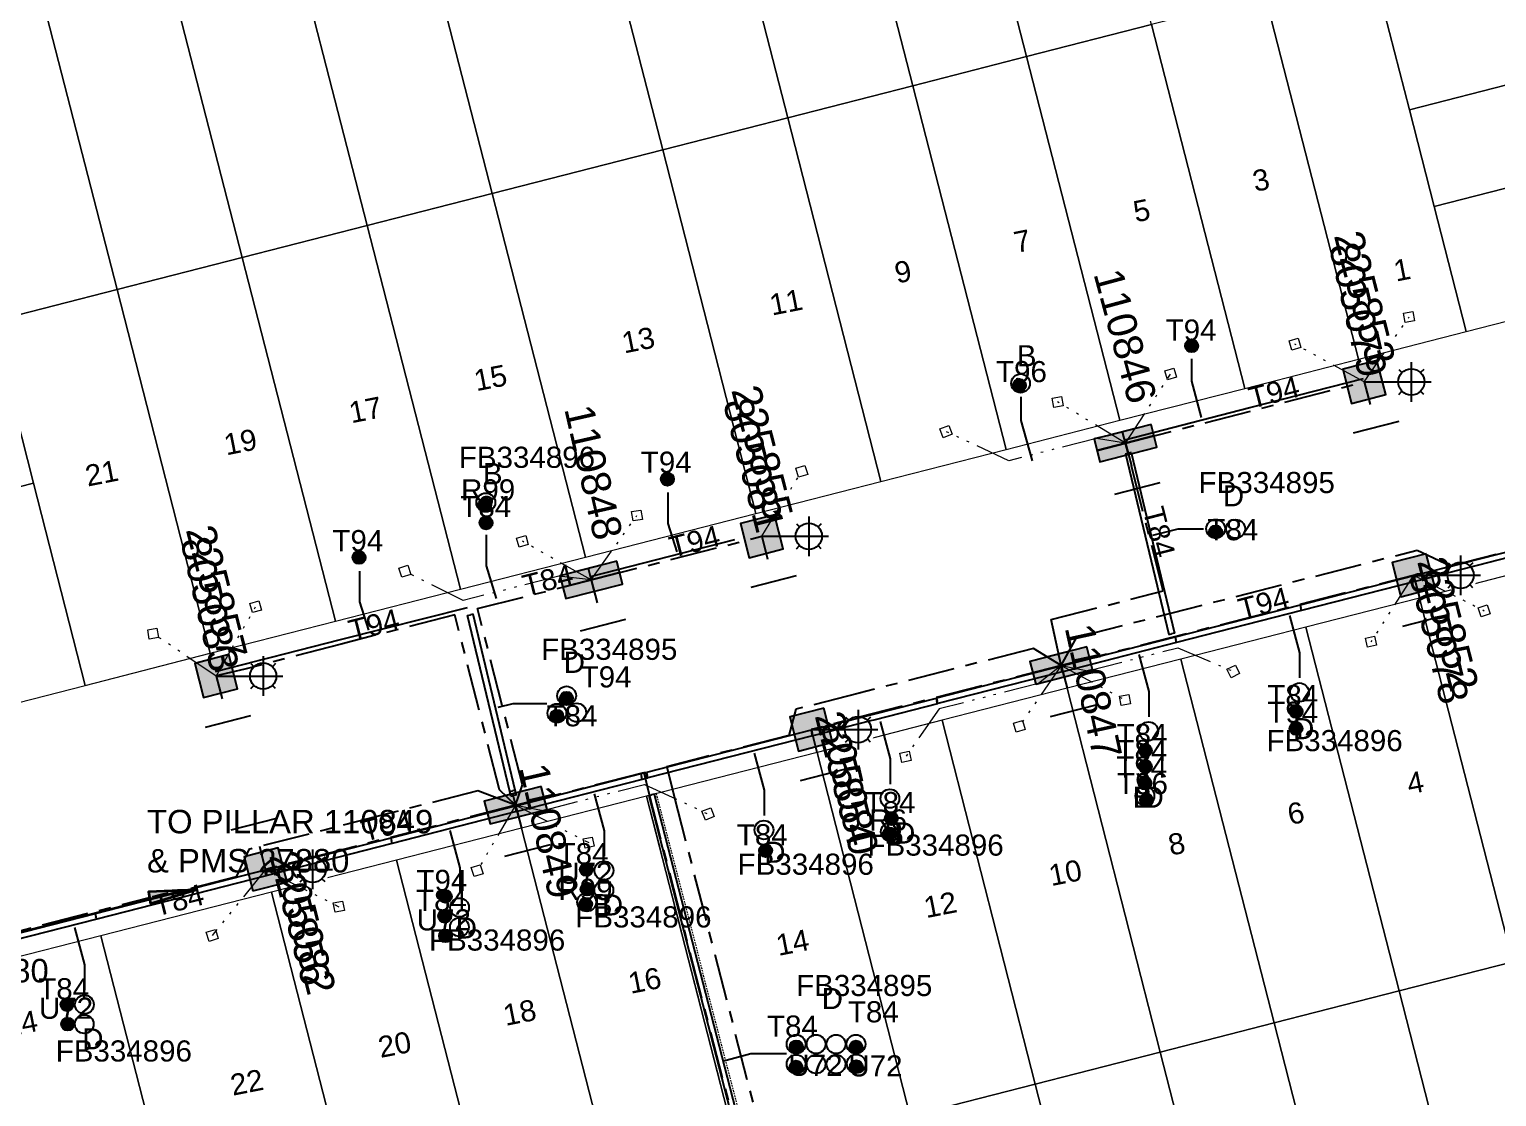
# Model space of a CAD drawing. Header units: metres. Extents: x 307635 to 308805, y 6256169 to 6257356.
# Drawn here: x 308246 to 308371, y 6256828.2 to 6256919.1 of the extents above; entities that cross this region are included whole.
import ezdxf
from ezdxf.enums import TextEntityAlignment as Align

# ---------------------------------------------------------------- set-up
doc = ezdxf.new("R2010")
doc.units = ezdxf.units.M
for name, pattern in [('Cable Exist UG', [7, 4, -1, 1, -1]), ('DASHED', [19.05, 12.7, -6.35]), ('HIDDEN2', [0.1875, 0.125, -0.0625]), ('PHANTOMX2', [6.6, 3, -0.75, 0.2, -0.75, 0.2, -0.75, 0.2, -0.75])]:
    doc.linetypes.add(name, pattern=pattern)
doc.layers.get('0').update_dxf_attribs({"color": 6})
doc.layers.get('Defpoints').update_dxf_attribs({"color": 250})
for name, color, linetype, lineweight in [('_User_HV_Exist', 1, 'Continuous', 35), ('_User_LV_Exist', 5, 'Continuous', 35), ('Cadastre Land Parcels_SP_EXT', 118, 'Continuous', 15), ('Cadastre Other Property_SP_EXT', 138, 'DASHED', 15), ('Mains_LV_EXT', 163, 'Continuous', 25), ('Mains_LV_SL_EXT', 135, 'Continuous', 25), ('Services_SP_EXT', 42, 'PHANTOMX2', 20)]:
    doc.layers.add(name, color=color, linetype=linetype, lineweight=lineweight)
for name, color, linetype in [('Duct_SP_EXT', 30, 'Continuous'), ('Equip_SP_SL_EXT', 7, 'Continuous'), ('SupportsUG_SP_LV_EXT', 7, 'Continuous'), ('SupportsUG_SP_LV_SL_EXT', 7, 'Continuous')]:
    doc.layers.add(name, color=color, linetype=linetype)
doc.layers.add('UNKNOWN_FEATURES', color=1, linetype='DASHED', plot=False)
doc.styles.add('COLUMN_LABEL', font='arial.ttf', dxfattribs={"height": 2})
doc.styles.add('iecARIAL', font='arial.ttf', dxfattribs={"height": 2})
doc.styles.add('POLE_LABEL', font='arial.ttf', dxfattribs={"height": 2})
doc.styles.add('SL_LABEL', font='arial.ttf', dxfattribs={"height": 2})
doc.styles.get("Standard").update_dxf_attribs({"font": 'arial.ttf'})
doc.linetypes.add('Cable New UG', pattern='A,5.5,-0.01,["X",Standard,S=1.8,R=0,X=0,Y=-0.94],-1.7', length=7.21)

# ---------------------------------------------------------------- blocks, each defined once
blk = doc.blocks.new('COLUMN_EXT')
blk.add_hatch(color=256).paths.add_polyline_path([(1.5, -1.5), (1.5, 1.5), (-1.5, 1.5), (-1.5, -1.5)])
blk.add_lwpolyline([(1.5, 1.5), (-1.5, 1.5), (-1.5, -1.5), (1.5, -1.5)], close=True)
at = {"layer": 'Defpoints', "flags": 128}
for points in [[(0, 0), (0, -2)], [(2, -4), (-2, -4)]]:
    blk.add_lwpolyline(points, dxfattribs=at)
at = {"flags": 9}
for tag, p in [('STREETNAME', (-1.81, 1.6)), ('LOCATION', (-1.81, 1.4)), ('SUBURB', (-1.81, 1.8)), ('LEGEND', (-1.81, 1.2)), ('NOTES', (-1.81, 2)), ('COLUMN_TYPE', (-1.81, 0.4)), ('OWNED_BY', (-1.81, 0.6)), ('USAGE', (-1.81, 1)), ('STATE', (-1.81, 0.8))]:
    blk.add_attdef(tag, text='', height=0.2, rotation=180, dxfattribs=at).set_placement(p, align=Align.MIDDLE_LEFT)
at = {"flags": 1}
blk.add_attdef('Z', (-1.81, 2.35), '', height=0.2, rotation=180, dxfattribs=at)
at = {"flags": 9}
for tag, style, p in [('STRUCTURE_PLANT_NUMBER', 'POLE_LABEL', (-1.81, -0.03)), ('STREET_CODE', 'COLUMN_LABEL', (-1.81, 0.2))]:
    blk.add_attdef(tag, text='', height=0.2, rotation=180, dxfattribs=dict(at, style=style)).set_placement(p, align=Align.MIDDLE_LEFT)
at = {"style": 'COLUMN_LABEL', "width": 0.9, "flags": 8}
blk.add_attdef('ASSET_NUM', text='', height=2, rotation=270, dxfattribs=at).set_placement((2, -4), align=Align.MIDDLE_LEFT)
blk = doc.blocks.new('PILLAR_EXT')
blk.add_hatch(color=256).paths.add_polyline_path([(2.5, -1), (2.5, 1), (-2.5, 1), (-2.5, -1)])
for p, q in [((2.5, 0), (-2.5, 0)), ((0, -1), (0, 1))]:
    blk.add_line(p, q)
at = {"ltscale": 10}
blk.add_line((-2.5, 0), (2.5, 0), dxfattribs=at)
blk.add_lwpolyline([(2.5, 1), (1.25, 1), (-1.25, 1), (-2.5, 1), (-2.5, -1), (2.5, -1)], close=True)
at = {"layer": 'Defpoints'}
for p, q in [((0, 0), (0, -2)), ((2, -4), (-2, -4))]:
    blk.add_line(p, q, dxfattribs=at)
for tag, p, flags in [('STREETNAME', (0, 1.8), 9), ('SUBURB', (0, 2), 1), ('PARENT', (0, 1.6), 9), ('NOTES', (0, 1.4), 9), ('SUPPORT_TYPE', (0, 0.6), 9), ('OWNED_BY', (0, 0.2), 9), ('LOCATION', (0, 1.2), 9), ('LEGEND', (0, 1), 9), ('USAGE', (0, 0.8), 9), ('STATE', (0, 0.4), 9)]:
    blk.add_attdef(tag, p, '', height=0.2, rotation=180, dxfattribs=dict(flags=flags))
at = {"width": 0.9, "flags": 8}
blk.add_attdef('ASSET_NUM', text='', height=2, rotation=270, dxfattribs=at).set_placement((2, -4), align=Align.MIDDLE_LEFT)
blk = doc.blocks.new('DUCT_EXT')
blk.add_circle((0, 0.8), 0.8)
at = {"flags": 1}
blk.add_attdef('Z', (0, 0), '', height=0.2, dxfattribs=at)
at = {"flags": 9}
for tag, p in [('DUCT_CODE', (0, 0)), ('XSECT_TYPE', (0, -0.2)), ('STATE', (0, -0.6)), ('FB_REFERENCE', (0, -0.4)), ('NOTES', (0, -0.8))]:
    blk.add_attdef(tag, text='', height=0.2, dxfattribs=at).set_placement(p, align=Align.MIDDLE_LEFT)
blk = doc.blocks.new('SL_LANTERN_EXT')
at = {"flags": 9}
for tag, p in [('LRATECODE', (-7.4, 0)), ('LOUTREACHVOCAB', (-7.2, 0)), ('LOUTREACH', (-7, 0)), ('LANTNUMBER', (-6.6, 0)), ('LNEW', (-6.4, 0)), ('LMASTVOCAB', (-6.2, 0)), ('LMAST', (-6, 0)), ('LLAMPVOCAB', (-5.8, 0)), ('LLAMP', (-5.6, 0)), ('LEXIST', (-5.4, 0)), ('LCHARGE3PERCENT', (-5.2, 0)), ('LCHARGE3', (-5, 0)), ('LCHARGE2PERCENT', (-4.8, 0)), ('LCHARGE2', (-4.6, 0)), ('LCHARGE1PERCENT', (-4.4, 0)), ('LCHARGE1', (-4.2, 0)), ('LCATEGORY', (-4, 0)), ('LBRACKETVOCAB', (-3.8, 0)), ('LBRACKET', (-3.6, 0)), ('LKINGHEIGHT', (-3.4, 0)), ('CREPLACE', (-3.2, 0)), ('CREMOVE', (-3, 0)), ('CNUMBER', (-2.8, 0)), ('CNEW', (-2.6, 0)), ('CEXIST', (-2.4, 0)), ('USAGE', (-2.2, 0)), ('STATE', (-2, 0)), ('OWNED_BY', (-1.8, 0)), ('ORIENTATION', (-1.6, 0)), ('OPERATING_VOLTAGE', (-1.4, 0)), ('NO_PHASES', (-1.2, 0)), ('LANTERN_TYPE', (-1, 0)), ('LANTERN_PURPOSE', (-0.8, 0)), ('CONTROL_TYPE', (-0.6, 0)), ('CONSTRUCTED_VOLTAGE', (-0.4, 0))]:
    blk.add_attdef(tag, text='', height=0.001, rotation=270, dxfattribs=at).set_placement(p, align=Align.MIDDLE_LEFT)
at = {"style": 'SL_LABEL', "flags": 9}
blk.add_attdef('STREET_CODE', text='', height=0.001, rotation=270, dxfattribs=at).set_placement((0, 0), align=Align.MIDDLE_LEFT)
at = {"flags": 1}
blk.add_attdef('Z', (0, 0), '', height=0.001, rotation=270, dxfattribs=at)
at = {"width": 0.9}
blk.add_attdef('LNUMBER', text='', height=1, dxfattribs=at).set_placement((7, -1), align=Align.MIDDLE_LEFT)
at = {"flags": 9}
for tag, p in [('LREMOVE', (0, -7.6)), ('LREPLACE', (0, -7.8)), ('LTYPE', (0, -8)), ('LTYPEVOCAB', (0, -8.2)), ('LEGEND', (0, -8.4)), ('SUBURB', (0, -8.6)), ('STREETNAME', (0, -8.8)), ('LOCATION', (0, -9)), ('NOTES', (0, -9.2)), ('MAINTAINED_BY', (0, -9.86))]:
    blk.add_attdef(tag, text='', height=0.001, dxfattribs=at).set_placement(p, align=Align.MIDDLE_LEFT)
blk.add_attdef('OPERATED_BY', (0, -9.61), '', height=0.001, dxfattribs=at)
blk.add_wipeout([(5.69, 0), (5.06, -1.06), (4, -1.69), (2.94, -1.06), (2.31, 0), (2.94, 1.06), (4, 1.69), (5.06, 1.06)])
for p, q in [((4, 1.69), (4, 0)), ((0, 0), (4, 0)), ((2.94, 1.06), (3.2, 0.8)), ((5.06, 1.06), (4.8, 0.8)), ((2.94, -1.06), (3.2, -0.8)), ((4, 0), (5.69, 0)), ((4, 0), (4, -1.69)), ((5.06, -1.06), (4.8, -0.8))]:
    blk.add_line(p, q)
blk.add_circle((4, 0), 1.12)
blk = doc.blocks.new('CCP_EXT')
at = {"flags": 9}
for tag, p in [('STATE', (0, -1.8)), ('LEGEND', (0, -1.4)), ('LIFE_SUPPORT', (0, -1.6)), ('NOTES', (0, -2))]:
    blk.add_attdef(tag, text='', height=0.2, dxfattribs=at).set_placement(p, align=Align.MIDDLE_LEFT)
blk.add_wipeout([(0, 0.57), (0.57, 0), (0, -0.57), (-0.57, 0)])
blk.add_lwpolyline([(-0.57, 0), (0, 0.57), (0.57, 0), (0, -0.57), (-0.57, 0)])
at = {"flags": 1}
blk.add_attdef('Z', (0, 0), '', height=0.2, dxfattribs=at)
at = {"flags": 9}
for tag, p in [('CCP_TYPE', (0, 0)), ('CONSTRUCTED_VOLTAGE', (0, -0.2)), ('OPERATING_VOLTAGE', (0, -0.6)), ('ORIENTATION', (0, -0.8)), ('OWNED_BY', (0, -1)), ('NO_PHASES', (0, -0.4)), ('USAGE', (0, -1.2))]:
    blk.add_attdef(tag, text='', height=0.2, dxfattribs=at).set_placement(p, align=Align.MIDDLE_LEFT)
blk = doc.blocks.new('CABLE_LARGE_EXT')
h = blk.add_hatch(color=256)
edge = h.paths.add_edge_path()
edge.add_arc((0, 0.55), 0.55, 0, 360)
blk.add_circle((0, 0.55), 0.55)
at = {"flags": 1}
blk.add_attdef('Z', (0, 0), '', height=0.2, dxfattribs=at)
at = {"flags": 9}
for tag, p in [('COND_CODE', (0, 0)), ('STATE', (0, -0.4)), ('XSECT_SIZE', (0, -0.6)), ('FB_REFERENCE', (0, -0.2)), ('NOTES', (0, -0.8))]:
    blk.add_attdef(tag, text='', height=0.2, dxfattribs=at).set_placement(p, align=Align.MIDDLE_LEFT)
blk = doc.blocks.new('*U252')
h = blk.add_hatch(color=256)
h.dxf.hatch_style = 1
h.paths.add_polyline_path([(3.99, -0.26), (0.03, 0.5), (-0.03, -0.5)])
blk.add_line((0.5, -0.03), (3.99, -0.26))
at = {"flags": 128}
blk.add_lwpolyline([(3.99, -0.26), (0.03, 0.5), (-0.03, -0.5)], close=True, dxfattribs=at)
blk.add_circle((0, 0), 0.0001)

msp = doc.modelspace()

# ---------------------------------------------------------------- linework, layer by layer
at = {"layer": '_User_LV_Exist', "linetype": 'Cable Exist UG', "lineweight": -2, "flags": 128}
msp.add_lwpolyline([(308208.92, 6256856.34), (308211.1, 6256837), (308237.12, 6256840.29), (308256.23, 6256845.18)], dxfattribs=at)
msp.add_lwpolyline([(308208.92, 6256856.34), (308211.1, 6256837), (308237.12, 6256840.29), (308256.23, 6256845.18)], dxfattribs=at)
at = {"layer": 'Cadastre Land Parcels_SP_EXT', "linetype": 'Continuous'}
for points in [[(308341.59, 6256919.56), (308333.61, 6256950.61), (308322.96, 6256947.88), (308330.94, 6256916.83), (308341.59, 6256919.56)], [(308330.94, 6256916.83), (308322.96, 6256947.88), (308319.82, 6256947.08), (308313.27, 6256945.4), (308321.25, 6256914.35), (308330.94, 6256916.83)], [(308321.25, 6256914.35), (308313.27, 6256945.4), (308302.62, 6256942.67), (308310.6, 6256911.62), (308321.25, 6256914.35)], [(308310.6, 6256911.62), (308302.62, 6256942.67), (308291.96, 6256939.94), (308299.95, 6256908.89), (308310.6, 6256911.62)], [(308299.95, 6256908.89), (308291.96, 6256939.94), (308277.44, 6256936.22), (308285.43, 6256905.17), (308299.95, 6256908.89)], [(308285.43, 6256905.17), (308277.44, 6256936.22), (308266.78, 6256933.49), (308274.77, 6256902.44), (308285.43, 6256905.17)], [(308274.77, 6256902.44), (308266.78, 6256933.49), (308256.57, 6256930.88), (308256.13, 6256930.77), (308264.12, 6256899.71), (308274.77, 6256902.44)], [(308264.12, 6256899.71), (308256.13, 6256930.77), (308255.46, 6256930.6), (308254.78, 6256930.45), (308254.11, 6256930.3), (308253.43, 6256930.16), (308252.76, 6256930.02), (308252.08, 6256929.89), (308251.4, 6256929.77), (308250.71, 6256929.66), (308250.03, 6256929.55), (308249.35, 6256929.45), (308248.66, 6256929.36), (308247.98, 6256929.28), (308247.29, 6256929.2), (308246.6, 6256929.13), (308245.91, 6256929.07), (308245.23, 6256929.01), (308253.47, 6256896.98), (308264.12, 6256899.71)], [(308240.96, 6256928.83), (308240.24, 6256928.83), (308239.53, 6256928.84), (308238.82, 6256928.85), (308238.11, 6256928.87), (308237.39, 6256928.9), (308236.68, 6256928.93), (308235.97, 6256928.98), (308235.26, 6256929.03), (308234.55, 6256929.09), (308233.84, 6256929.15), (308242.82, 6256894.25), (308253.47, 6256896.98), (308245.23, 6256929.01), (308244.52, 6256928.96), (308243.8, 6256928.92), (308243.09, 6256928.89), (308242.38, 6256928.86), (308241.67, 6256928.84), (308240.96, 6256928.83)], [(308394.5, 6256920.23), (308392.4, 6256928.47), (308361.44, 6256920.54), (308363.55, 6256912.3), (308394.5, 6256920.23)], [(308368.39, 6256893.4), (308365.66, 6256904.06), (308363.55, 6256912.3), (308361.44, 6256920.54), (308360.45, 6256924.42), (308351.27, 6256922.04), (308359.21, 6256891.05), (308368.39, 6256893.4)], [(308359.21, 6256891.05), (308351.27, 6256922.04), (308341.59, 6256919.56), (308349.53, 6256888.56), (308359.21, 6256891.05)], [(308396.61, 6256911.98), (308394.5, 6256920.23), (308363.55, 6256912.3), (308365.66, 6256904.06), (308396.61, 6256911.98)], [(308349.53, 6256888.56), (308341.59, 6256919.56), (308330.94, 6256916.83), (308338.88, 6256885.84), (308349.53, 6256888.56)], [(308338.88, 6256885.84), (308330.94, 6256916.83), (308321.25, 6256914.35), (308329.19, 6256883.35), (308338.88, 6256885.84)], [(308329.19, 6256883.35), (308321.25, 6256914.35), (308310.6, 6256911.62), (308318.54, 6256880.63), (308329.19, 6256883.35)], [(308318.54, 6256880.63), (308310.6, 6256911.62), (308299.95, 6256908.89), (308307.89, 6256877.9), (308318.54, 6256880.63)], [(308395.46, 6256900.33), (308398.35, 6256905.18), (308396.61, 6256911.98), (308365.66, 6256904.06), (308368.39, 6256893.4), (308395.46, 6256900.33)], [(308307.89, 6256877.9), (308299.95, 6256908.89), (308285.43, 6256905.17), (308293.37, 6256874.18), (308307.89, 6256877.9)], [(308293.37, 6256874.18), (308285.43, 6256905.17), (308274.77, 6256902.44), (308282.71, 6256871.45), (308293.37, 6256874.18)], [(308282.71, 6256871.45), (308274.77, 6256902.44), (308264.12, 6256899.71), (308272.06, 6256868.72), (308282.71, 6256871.45)], [(308272.06, 6256868.72), (308264.12, 6256899.71), (308253.47, 6256896.98), (308261.41, 6256865.99), (308272.06, 6256868.72)], [(308261.41, 6256865.99), (308253.47, 6256896.98), (308242.82, 6256894.25), (308246.34, 6256880.49), (308250.76, 6256863.26), (308261.41, 6256865.99)], [(308246.34, 6256880.49), (308242.82, 6256894.25), (308214.72, 6256887.08), (308212.62, 6256872.8), (308212.47, 6256871.81), (308246.34, 6256880.49)], [(308381.55, 6256842.07), (308380.43, 6256846.42), (308378.32, 6256854.66), (308376.21, 6256862.89), (308373.61, 6256873.06), (308364.41, 6256870.7), (308372.35, 6256839.71), (308381.55, 6256842.07)], [(308372.35, 6256839.71), (308364.41, 6256870.7), (308354.73, 6256868.22), (308362.67, 6256837.23), (308372.35, 6256839.71)], [(308362.67, 6256837.23), (308354.73, 6256868.22), (308344.08, 6256865.49), (308352.02, 6256834.5), (308362.67, 6256837.23)], [(308352.02, 6256834.5), (308344.08, 6256865.49), (308334.39, 6256863.01), (308342.33, 6256832.02), (308352.02, 6256834.5)], [(308342.33, 6256832.02), (308334.39, 6256863.01), (308323.74, 6256860.28), (308331.68, 6256829.29), (308342.33, 6256832.02)], [(308331.68, 6256829.29), (308323.74, 6256860.28), (308313.09, 6256857.55), (308321.03, 6256826.56), (308331.68, 6256829.29)], [(308321.03, 6256826.56), (308313.09, 6256857.55), (308298.57, 6256853.83), (308306.51, 6256822.84), (308321.03, 6256826.56)], [(308306.51, 6256822.84), (308298.57, 6256853.83), (308287.92, 6256851.1), (308295.86, 6256820.11), (308306.51, 6256822.84)], [(308295.86, 6256820.11), (308287.92, 6256851.1), (308277.27, 6256848.37), (308285.21, 6256817.38), (308295.86, 6256820.11)], [(308285.21, 6256817.38), (308277.27, 6256848.37), (308266.61, 6256845.64), (308274.56, 6256814.65), (308285.21, 6256817.38)], [(308274.56, 6256814.65), (308266.61, 6256845.64), (308252.09, 6256841.92), (308260.03, 6256810.93), (308274.56, 6256814.65)], [(308260.03, 6256810.93), (308252.09, 6256841.92), (308243.4, 6256839.7), (308242.43, 6256839.45), (308241.45, 6256839.21), (308240.48, 6256838.98), (308239.5, 6256838.76), (308238.52, 6256838.54), (308237.53, 6256838.33), (308245.51, 6256807.21), (308260.03, 6256810.93)], [(308380.29, 6256808.72), (308372.35, 6256839.71), (308362.67, 6256837.23), (308370.61, 6256806.24), (308380.29, 6256808.72)], [(308370.61, 6256806.24), (308362.67, 6256837.23), (308352.02, 6256834.5), (308359.96, 6256803.51), (308370.61, 6256806.24)], [(308359.96, 6256803.51), (308352.02, 6256834.5), (308342.33, 6256832.02), (308350.27, 6256801.03), (308359.96, 6256803.51)], [(308350.27, 6256801.03), (308342.33, 6256832.02), (308331.68, 6256829.29), (308339.62, 6256798.3), (308350.27, 6256801.03)], [(308339.62, 6256798.3), (308331.68, 6256829.29), (308321.03, 6256826.56), (308328.97, 6256795.57), (308339.62, 6256798.3)]]:
    msp.add_lwpolyline(points, close=True, dxfattribs=at)
msp.add_lwpolyline([(308238.2, 6256860.04), (308250.76, 6256863.26), (308246.34, 6256880.49), (308212.47, 6256871.81)], dxfattribs=at)
at = {"layer": 'Duct_SP_EXT'}
for p, q in [((308339.37, 6256882.98), (308339.6, 6256883.04)), ((308339.37, 6256882.98), (308343.07, 6256867.59)), ((308339.84, 6256883.1), (308339.6, 6256883.04)), ((308339.84, 6256883.1), (308343.53, 6256867.7)), ((308354.25, 6256870.1), (308343.6, 6256867.37)), ((308354.25, 6256870.1), (308354.25, 6256870.1)), ((308354.25, 6256870.1), (308354.31, 6256869.87)), ((308354.25, 6256870.1), (308354.31, 6256869.87)), ((308354.36, 6256869.64), (308354.31, 6256869.87)), ((308354.36, 6256869.64), (308354.31, 6256869.87)), ((308283.33, 6256869.2), (308283.56, 6256869.26)), ((308286.92, 6256854.21), (308283.33, 6256869.2)), ((308283.79, 6256869.31), (308283.56, 6256869.26)), ((308287.39, 6256854.32), (308283.79, 6256869.31)), ((308354.36, 6256869.64), (308343.71, 6256866.91)), ((308354.36, 6256869.64), (308354.36, 6256869.64)), ((308343.59, 6256867.37), (308333.91, 6256864.89)), ((308343.07, 6256867.59), (308343.3, 6256867.65)), ((308343.53, 6256867.7), (308343.3, 6256867.65)), ((308343.59, 6256867.37), (308343.65, 6256867.14)), ((308343.6, 6256867.37), (308343.66, 6256867.14)), ((308343.71, 6256866.9), (308334.03, 6256864.42)), ((308343.71, 6256866.9), (308343.65, 6256867.14)), ((308343.71, 6256866.91), (308343.66, 6256867.14)), ((308333.86, 6256864.88), (308323.26, 6256862.16)), ((308333.91, 6256864.89), (308333.86, 6256864.88)), ((308333.86, 6256864.88), (308333.92, 6256864.64)), ((308333.86, 6256864.88), (308333.92, 6256864.64)), ((308333.91, 6256864.89), (308333.97, 6256864.66)), ((308333.98, 6256864.41), (308323.38, 6256861.7)), ((308333.98, 6256864.41), (308333.92, 6256864.64)), ((308333.98, 6256864.41), (308333.92, 6256864.64)), ((308334.03, 6256864.42), (308333.97, 6256864.66)), ((308334.03, 6256864.42), (308333.98, 6256864.41)), ((308323.26, 6256862.16), (308323.23, 6256862.15)), ((308323.23, 6256862.15), (308323.29, 6256861.92)), ((308323.23, 6256862.15), (308323.29, 6256861.92)), ((308323.26, 6256862.16), (308323.32, 6256861.93)), ((308323.35, 6256861.69), (308323.29, 6256861.92)), ((308323.35, 6256861.69), (308323.29, 6256861.92)), ((308323.38, 6256861.7), (308323.32, 6256861.93)), ((308323.38, 6256861.7), (308323.35, 6256861.69)), ((308298.09, 6256855.71), (308287.43, 6256852.98)), ((308298.21, 6256855.25), (308287.55, 6256852.52)), ((308298.52, 6256855.82), (308298.09, 6256855.71)), ((308298.09, 6256855.71), (308298.15, 6256855.48)), ((308298.21, 6256855.25), (308298.15, 6256855.48)), ((308298.64, 6256855.36), (308298.21, 6256855.25)), ((308298.52, 6256855.82), (308298.58, 6256855.59)), ((308298.57, 6256855.83), (308298.63, 6256855.6)), ((308298.64, 6256855.36), (308298.58, 6256855.59)), ((308298.69, 6256855.37), (308298.63, 6256855.6)), ((308286.92, 6256854.21), (308287.16, 6256854.27)), ((308287.02, 6256853.82), (308286.92, 6256854.21)), ((308287.02, 6256853.82), (308287.25, 6256853.87)), ((308287.39, 6256854.32), (308287.16, 6256854.27)), ((308287.48, 6256853.93), (308287.25, 6256853.87)), ((308287.48, 6256853.93), (308287.39, 6256854.32)), ((308298.77, 6256853.88), (308299, 6256853.94)), ((308299.23, 6256854), (308299, 6256853.94)), ((308287.38, 6256852.97), (308276.78, 6256850.25)), ((308287.5, 6256852.5), (308276.9, 6256849.79)), ((308287.43, 6256852.98), (308287.38, 6256852.97)), ((308287.38, 6256852.97), (308287.44, 6256852.74)), ((308287.38, 6256852.97), (308287.44, 6256852.74)), ((308287.43, 6256852.98), (308287.49, 6256852.75)), ((308287.5, 6256852.5), (308287.44, 6256852.74)), ((308287.5, 6256852.5), (308287.44, 6256852.74)), ((308287.55, 6256852.52), (308287.49, 6256852.75)), ((308287.55, 6256852.52), (308287.5, 6256852.5)), ((308276.78, 6256850.25), (308276.84, 6256850.02)), ((308276.9, 6256849.79), (308276.84, 6256850.02)), ((308251.61, 6256843.8), (308242.93, 6256841.58)), ((308251.61, 6256843.8), (308251.67, 6256843.57)), ((308251.73, 6256843.34), (308251.67, 6256843.57)), ((308251.73, 6256843.34), (308243.04, 6256841.11))]:
    msp.add_line(p, q, dxfattribs=at)
for points in [[(308345, 6256891.07), (308345, 6256889.17), (308345.81, 6256886.09)], [(308330.44, 6256887.84), (308330.44, 6256885.82), (308331.42, 6256882.4)], [(308300.38, 6256879.68), (308300.38, 6256877.06), (308301.15, 6256874.64)], [(308284.91, 6256876.08), (308284.91, 6256873.43), (308285.76, 6256870.66)], [(308346.01, 6256876.56), (308343.84, 6256876.56), (308341.66, 6256876.03)], [(308274.11, 6256873), (308274.11, 6256870.38), (308274.88, 6256867.97)], [(308354.22, 6256863.9), (308354.22, 6256866.04), (308353.38, 6256869.21)], [(308341.38, 6256860.59), (308341.38, 6256862.73), (308340.53, 6256865.9)], [(308290.07, 6256861.69), (308287.18, 6256861.69), (308285.91, 6256861.38)], [(308319.34, 6256854.85), (308319.34, 6256856.99), (308318.49, 6256860.17)], [(308308.61, 6256852.18), (308308.61, 6256854.32), (308307.76, 6256857.49)], [(308294.98, 6256848.72), (308294.98, 6256850.86), (308294.13, 6256854.03)], [(308282.68, 6256845.57), (308282.68, 6256847.71), (308281.83, 6256850.88)], [(308250.72, 6256837.3), (308250.72, 6256839.45), (308249.87, 6256842.62)], [(308310.48, 6256831.87), (308307.46, 6256831.87), (308305.05, 6256831.22)]]:
    msp.add_lwpolyline(points, dxfattribs=at)
at = {"layer": 'Mains_LV_EXT', "linetype": 'Cable Exist UG'}
for points in [[(308333.9, 6256864.95), (308333.05, 6256868.86), (308333.05, 6256868.86), (308342.59, 6256871.3), (308339.37, 6256883.9)], [(308287.42, 6256853.04), (308288.01, 6256854.77), (308284.17, 6256869.8), (308284.17, 6256869.8), (308293.86, 6256872.24)]]:
    msp.add_lwpolyline(points, dxfattribs=at)

# ---------------------------------------------------------------- block references
at = {"layer": '_User_LV_Exist', "color": 5, "linetype": 'Cable New UG', "lineweight": 0, "rotation": 13.16294205545502}
msp.add_blockref('*U252', (308256.23, 6256845.18), dxfattribs=at)
msp.add_blockref('*U252', (308256.23, 6256845.18), dxfattribs=at)
at = {"layer": 'Duct_SP_EXT'}
for name, p in [('CABLE_LARGE_EXT', (308345, 6256891.64)), ('DUCT_EXT', (308330.43, 6256888.19)), ('CABLE_LARGE_EXT', (308330.33, 6256888.26)), ('CABLE_LARGE_EXT', (308300.35, 6256880.27)), ('DUCT_EXT', (308284.88, 6256878.04)), ('CABLE_LARGE_EXT', (308284.79, 6256878.1)), ('CABLE_LARGE_EXT', (308284.9, 6256876.55)), ('DUCT_EXT', (308347.05, 6256875.8)), ('DUCT_EXT', (308348.75, 6256875.79)), ('CABLE_LARGE_EXT', (308347.04, 6256875.78)), ('CABLE_LARGE_EXT', (308274.08, 6256873.6)), ('DUCT_EXT', (308291.76, 6256861.58)), ('CABLE_LARGE_EXT', (308291.75, 6256861.61)), ('DUCT_EXT', (308354.19, 6256861.86)), ('DUCT_EXT', (308290.93, 6256860.09)), ('CABLE_LARGE_EXT', (308290.93, 6256860.08)), ('DUCT_EXT', (308292.62, 6256860.14)), ('CABLE_LARGE_EXT', (308353.9, 6256860.48)), ('DUCT_EXT', (308341.34, 6256858.55)), ('CABLE_LARGE_EXT', (308353.89, 6256859.04)), ('CABLE_LARGE_EXT', (308341.06, 6256857.17)), ('CABLE_LARGE_EXT', (308341.05, 6256855.8)), ('CABLE_LARGE_EXT', (308341.03, 6256854.38)), ('DUCT_EXT', (308319.3, 6256852.81)), ('DUCT_EXT', (308341.02, 6256853.05)), ('DUCT_EXT', (308308.57, 6256850.14)), ('DUCT_EXT', (308319.34, 6256849.99)), ('CABLE_LARGE_EXT', (308308.71, 6256848.63)), ('CABLE_LARGE_EXT', (308293.44, 6256847.02)), ('DUCT_EXT', (308294.94, 6256846.68)), ('CABLE_LARGE_EXT', (308293.5, 6256845.35)), ('DUCT_EXT', (308294.93, 6256845.01)), ('CABLE_LARGE_EXT', (308281.42, 6256844.73)), ('DUCT_EXT', (308282.64, 6256843.53)), ('DUCT_EXT', (308293.47, 6256843.99)), ('CABLE_LARGE_EXT', (308293.38, 6256844.06)), ('CABLE_LARGE_EXT', (308281.38, 6256843.04)), ('CABLE_LARGE_EXT', (308281.44, 6256841.37)), ('DUCT_EXT', (308282.63, 6256841.86)), ('CABLE_LARGE_EXT', (308249.2, 6256835.51)), ('DUCT_EXT', (308250.68, 6256835.26)), ('CABLE_LARGE_EXT', (308249.26, 6256833.84)), ('DUCT_EXT', (308250.67, 6256833.6)), ('DUCT_EXT', (308311.31, 6256831.89)), ('CABLE_LARGE_EXT', (308311.32, 6256831.91)), ('DUCT_EXT', (308313.01, 6256831.89)), ('DUCT_EXT', (308314.71, 6256831.89)), ('DUCT_EXT', (308316.41, 6256831.89)), ('CABLE_LARGE_EXT', (308316.41, 6256831.89)), ('DUCT_EXT', (308311.31, 6256830.19)), ('CABLE_LARGE_EXT', (308311.3, 6256830.19)), ('DUCT_EXT', (308313.01, 6256830.19)), ('DUCT_EXT', (308314.71, 6256830.19)), ('DUCT_EXT', (308316.43, 6256830.22)), ('CABLE_LARGE_EXT', (308316.43, 6256830.22))]:
    msp.add_blockref(name, p, dxfattribs=at)
at = {"layer": 'Duct_SP_EXT', "rotation": 269.9999999999998}
msp.add_blockref('CABLE_LARGE_EXT', (308340.61, 6256853.47), dxfattribs=at)
at = {"layer": 'SupportsUG_SP_LV_SL_EXT'}
ref = msp.add_blockref('COLUMN_EXT', (308359.71, 6256889.11), dxfattribs=dict(at, rotation=14.37228328441406))
ref.add_attrib('ASSET_NUM', '805079', dxfattribs={"layer": '0', "height": 2.5, "rotation": 282.8422, "style": 'COLUMN_LABEL'}).set_placement((308361.71, 6256889.86), align=Align.TOP_RIGHT)
ref = msp.add_blockref('COLUMN_EXT', (308308.39, 6256875.96), dxfattribs=dict(at, rotation=14.37247773178742))
ref.add_attrib('ASSET_NUM', '805081', dxfattribs={"layer": '0', "height": 2.5, "rotation": 284.4698, "style": 'COLUMN_LABEL'}).set_placement((308310.39, 6256876.71), align=Align.TOP_RIGHT)
ref = msp.add_blockref('COLUMN_EXT', (308261.91, 6256864.05), dxfattribs=dict(at, rotation=14.369161109446))
ref.add_attrib('ASSET_NUM', '805083', dxfattribs={"layer": '0', "height": 2.5, "rotation": 283.0375, "style": 'COLUMN_LABEL'}).set_placement((308263.91, 6256864.8), align=Align.TOP_RIGHT)
ref = msp.add_blockref('COLUMN_EXT', (308363.91, 6256872.64), dxfattribs=dict(at, rotation=14.37059604330077))
ref.add_attrib('ASSET_NUM', '805078', dxfattribs={"layer": '0', "height": 2.5, "rotation": 283.7214, "style": 'COLUMN_LABEL'}).set_placement((308365.91, 6256873.39), align=Align.TOP_LEFT)
ref = msp.add_blockref('COLUMN_EXT', (308312.59, 6256859.49), dxfattribs=dict(at, rotation=14.36712739975441))
ref.add_attrib('ASSET_NUM', '805080', dxfattribs={"layer": '0', "height": 2.5, "rotation": 282.8077, "style": 'COLUMN_LABEL'}).set_placement((308314.59, 6256860.24), align=Align.MIDDLE_LEFT)
ref = msp.add_blockref('COLUMN_EXT', (308266.12, 6256847.58), dxfattribs=dict(at, rotation=194.3717528105962))
ref.add_attrib('ASSET_NUM', '805082', dxfattribs={"layer": '0', "height": 2.5, "rotation": 284.0455, "style": 'COLUMN_LABEL'}).set_placement((308268.12, 6256848.33), align=Align.MIDDLE_LEFT)

# ---------------------------------------------------------------- texts
at = {"layer": '_User_HV_Exist', "linetype": 'ByBlock', "lineweight": 0, "ltscale": 0.5, "insert": (308228.39, 6256839.95), "char_height": 2, "attachment_point": 1}
msp.add_mtext_dynamic_manual_height_columns('TO PMS 27880\\PSW78098', width=37.5027, gutter_width=12.5, heights=[0], dxfattribs=at)
at = {"layer": 'Cadastre Land Parcels_SP_EXT'}
for s, rotation, p in [('3', 11.0936, (308350.4, 6256905.3)), ('5', 11.0919, (308340.23, 6256902.7)), ('7', 11.0936, (308330.06, 6256900.09)), ('9', 11.0868, (308319.9, 6256897.49)), ('1', 11.0975, (308362.41, 6256897.65)), ('11', 11.0945, (308309.25, 6256894.76)), ('13', 11.0905, (308296.66, 6256891.53)), ('15', 11.0902, (308284.07, 6256888.31)), ('17', 11.0945, (308273.42, 6256885.58)), ('19', 11.091, (308262.77, 6256882.85)), ('21', 11.0902, (308250.96, 6256880.19)), ('4', 11.0889, (308363.54, 6256853.96)), ('6', 11.0962, (308353.37, 6256851.36)), ('8', 11.0946, (308343.21, 6256848.75)), ('10', 11.0953, (308333.04, 6256846.15)), ('12', 11.0902, (308322.39, 6256843.42)), ('14', 11.0936, (308309.8, 6256840.2)), ('16', 11.091, (308297.21, 6256836.97)), ('18', 11.091, (308286.56, 6256834.24)), ('24', 11.0887, (308244.09, 6256833.3)), ('20', 11.0945, (308275.91, 6256831.51)), ('22', 11.0936, (308263.32, 6256828.29))]:
    msp.add_text(s, height=1.8, rotation=rotation, dxfattribs=at).set_placement(p)
at = {"layer": 'Duct_SP_EXT'}
for s, p in [('T94', (308342.79, 6256892.63)), ('B', (308330.11, 6256890.44)), ('T96', (308328.34, 6256889.09)), ('FB334896', (308282.58, 6256881.79)), ('T94', (308298.08, 6256881.37)), ('B', (308284.63, 6256880.39)), ('FB334895', (308345.6, 6256879.64)), ('R99', (308282.77, 6256879.01)), ('D', (308347.66, 6256878.51)), ('T84', (308282.71, 6256877.59)), ('T84', (308346.35, 6256875.62)), ('T94', (308271.81, 6256874.69)), ('FB334895', (308289.59, 6256865.43)), ('D', (308291.51, 6256864.32)), ('T94', (308292.96, 6256863.08)), ('T84', (308351.45, 6256861.49)), ('T84', (308290.05, 6256859.77)), ('T94', (308351.45, 6256860.07)), ('T84', (308338.61, 6256858.18)), ('D', (308353.64, 6256858.67)), ('T84', (308338.6, 6256856.81)), ('FB334896', (308351.38, 6256857.65)), ('T94', (308338.59, 6256855.4)), ('T96', (308338.65, 6256853.99)), ('B', (308339.98, 6256852.84)), ('D', (308340.82, 6256852.83)), ('T84', (308306.26, 6256849.63)), ('B', (308318.81, 6256849.78)), ('D', (308319.65, 6256849.78)), ('D', (308308.59, 6256848.14)), ('FB334896', (308317.39, 6256848.75)), ('FB334896', (308306.33, 6256847.12)), ('U72', (308291.05, 6256846.36)), ('R99', (308291.06, 6256844.98)), ('T84', (308278.93, 6256844.04)), ('B', (308293.99, 6256843.67)), ('D', (308294.76, 6256843.65)), ('U72', (308278.99, 6256842.38)), ('FB334896', (308292.5, 6256842.63)), ('FB334896', (308280.04, 6256840.66)), ('D', (308282.31, 6256841.69)), ('FB334895', (308311.31, 6256836.79)), ('T84', (308246.75, 6256836.51)), ('D', (308313.49, 6256835.68)), ('U72', (308246.81, 6256834.85)), ('T84', (308315.72, 6256834.55)), ('T84', (308308.83, 6256833.33)), ('D', (308250.5, 6256832.24)), ('FB334896', (308248.24, 6256831.21)), ('U72', (308310.65, 6256829.99)), ('U72', (308315.76, 6256829.94))]:
    msp.add_text(s, height=1.8, dxfattribs=at).set_placement(p)
at = {"layer": 'Mains_LV_EXT'}
for s, rotation, p in [('T94', 14.3764, (308350.14, 6256886.82)), ('T84', 284.3181, (308340.83, 6256878.2)), ('T94', 14.3697, (308300.78, 6256874.11)), ('T84', 14.1384, (308288.27, 6256870.84)), ('T94', 14.6456, (308349.26, 6256868.83)), ('T94', 14.423, (308273.47, 6256867)), ('T94', 14.7119, (308274.55, 6256849.92)), ('T84', 14.2705, (308256.82, 6256843.56))]:
    msp.add_text(s, height=1.8, rotation=rotation, dxfattribs=at).set_placement(p)

# ---------------------------------------------------------------- next in the draw order: block references
at = {"layer": 'Equip_SP_SL_EXT'}
ref = msp.add_blockref('SL_LANTERN_EXT', (308359.71, 6256889.11), dxfattribs=at)
ref.add_attrib('ASSET_NUM', '225853', dxfattribs={"layer": '0', "height": 2.5, "rotation": 284.3703, "style": 'iecARIAL'}).set_placement((308361.21, 6256890.61), align=Align.MIDDLE_RIGHT)
ref = msp.add_blockref('SL_LANTERN_EXT', (308308.39, 6256875.96), dxfattribs=at)
ref.add_attrib('ASSET_NUM', '225855', dxfattribs={"layer": '0', "height": 2.5, "rotation": 284.4437, "style": 'iecARIAL'}).set_placement((308309.89, 6256877.46), align=Align.MIDDLE_RIGHT)
ref = msp.add_blockref('SL_LANTERN_EXT', (308261.91, 6256864.05), dxfattribs=at)
ref.add_attrib('ASSET_NUM', '225857', dxfattribs={"layer": '0', "height": 2.5, "rotation": 284.3732, "style": 'iecARIAL'}).set_placement((308263.41, 6256865.55), align=Align.MIDDLE_RIGHT)
ref = msp.add_blockref('SL_LANTERN_EXT', (308363.91, 6256872.64), dxfattribs=at)
ref.add_attrib('ASSET_NUM', '225852', dxfattribs={"layer": '0', "height": 2.5, "rotation": 284.3692, "style": 'iecARIAL'}).set_placement((308365.41, 6256874.14), align=Align.MIDDLE_LEFT)
ref = msp.add_blockref('SL_LANTERN_EXT', (308312.59, 6256859.49), dxfattribs=at)
ref.add_attrib('ASSET_NUM', '225854', dxfattribs={"layer": '0', "height": 2.5, "rotation": 284.3723, "style": 'iecARIAL'}).set_placement((308314.09, 6256860.99), align=Align.MIDDLE_LEFT)
ref = msp.add_blockref('SL_LANTERN_EXT', (308266.12, 6256847.58), dxfattribs=at)
ref.add_attrib('ASSET_NUM', '225856', dxfattribs={"layer": '0', "height": 2.5, "rotation": 284.3735, "style": 'iecARIAL'}).set_placement((308267.62, 6256849.08), align=Align.MIDDLE_LEFT)
at = {"layer": 'Services_SP_EXT'}
for p, rotation in [((308353.8, 6256892.33), 331.40273847946), ((308343.21, 6256889.78), 150.8593158959293), ((308333.59, 6256887.41), 54.85931619578068), ((308324.08, 6256884.88), 335.8559183513634), ((308297.75, 6256877.73), 234.6843347640405), ((308288, 6256875.53), 330.6843348402691), ((308277.98, 6256872.98), 332.5146582350301), ((308256.54, 6256867.67), 54.96365762283297), ((308360.28, 6256866.98), 57.32537128710775), ((308348.55, 6256864.45), 160.6964904610926), ((308339.32, 6256862.02), 235.3524729010319), ((308330.33, 6256859.77), 331.3524727659109), ((308320.63, 6256857.17), 56.21669592658652), ((308303.81, 6256852.3), 336.5014344437275), ((308293.64, 6256849.86), 236.9612129964211), ((308284.14, 6256847.47), 332.9612130876224), ((308261.57, 6256841.95), 332.0814984361904)]:
    msp.add_blockref('CCP_EXT', p, dxfattribs=dict(at, rotation=rotation))

# ---------------------------------------------------------------- next in the draw order: linework, layer by layer
at = {"layer": 'Cadastre Other Property_SP_EXT', "linetype": 'HIDDEN2'}
msp.add_lwpolyline([(308322.07, 6256793.8), (308320.63, 6256799.42), (308320.63, 6256799.42, 0.406451), (308314.12, 6256802.85), (308314.12, 6256802.85), (308312.77, 6256802.5), (308299.42, 6256854.05), (308298.57, 6256853.83), (308311.78, 6256802.27), (308311.78, 6256802.27, 0.41398), (308308.33, 6256795.84), (308308.33, 6256795.84), (308309.63, 6256790.62), (308322.07, 6256793.8)], format="xyb", close=True, dxfattribs=at)
at = {"layer": 'Duct_SP_EXT'}
for p, q in [((308401.02, 6256882.08), (308363.93, 6256872.58)), ((308400.95, 6256881.57), (308364.05, 6256872.12)), ((308363.93, 6256872.58), (308354.25, 6256870.1)), ((308363.93, 6256872.58), (308363.99, 6256872.35)), ((308363.93, 6256872.58), (308363.99, 6256872.35)), ((308364.05, 6256872.12), (308363.99, 6256872.35)), ((308364.05, 6256872.12), (308363.99, 6256872.35)), ((308364.05, 6256872.12), (308354.36, 6256869.64)), ((308323.23, 6256862.15), (308312.61, 6256859.43)), ((308323.35, 6256861.69), (308312.73, 6256858.97)), ((308312.59, 6256859.43), (308298.57, 6256855.83)), ((308312.71, 6256858.96), (308298.69, 6256855.37)), ((308312.59, 6256859.43), (308312.65, 6256859.19)), ((308312.61, 6256859.43), (308312.59, 6256859.43)), ((308312.59, 6256859.43), (308312.65, 6256859.19)), ((308312.61, 6256859.43), (308312.67, 6256859.2)), ((308312.71, 6256858.96), (308312.65, 6256859.19)), ((308312.71, 6256858.96), (308312.65, 6256859.19)), ((308312.73, 6256858.97), (308312.67, 6256859.2)), ((308312.73, 6256858.97), (308312.71, 6256858.96)), ((308298.77, 6256853.88), (308312.06, 6256802.31)), ((308299.23, 6256854), (308312.52, 6256802.43)), ((308276.78, 6256850.25), (308266.13, 6256847.52)), ((308276.9, 6256849.79), (308266.25, 6256847.06)), ((308266.05, 6256847.5), (308251.61, 6256843.8)), ((308266.13, 6256847.52), (308266.05, 6256847.5)), ((308266.05, 6256847.5), (308266.11, 6256847.27)), ((308266.05, 6256847.5), (308266.11, 6256847.27)), ((308266.17, 6256847.04), (308266.11, 6256847.27)), ((308266.17, 6256847.04), (308266.11, 6256847.27)), ((308266.13, 6256847.52), (308266.19, 6256847.29)), ((308266.25, 6256847.06), (308266.19, 6256847.29)), ((308266.17, 6256847.04), (308251.73, 6256843.34)), ((308266.25, 6256847.06), (308266.17, 6256847.04))]:
    msp.add_line(p, q, dxfattribs=at)
at = {"layer": 'Mains_LV_EXT', "linetype": 'Cable Exist UG'}
for points in [[(308339.37, 6256883.9), (308359.71, 6256889.11)], [(308293.86, 6256872.24), (308308.39, 6256875.96)], [(308333.9, 6256864.95), (308363.91, 6256872.64)], [(308333.9, 6256864.95), (308331.54, 6256866.41), (308331.54, 6256866.41), (308316.69, 6256862.6), (308311.29, 6256861.22), (308310.68, 6256859), (308310.68, 6256859), (308300.31, 6256856.32), (308300.89, 6256853.89), (308300.89, 6256853.89), (308315.3, 6256797.95), (308316.23, 6256796.32)], [(308287.42, 6256853.04), (308295.34, 6256855.07), (308295.34, 6256855.07), (308298.33, 6256855.84), (308298.77, 6256854.06), (308298.77, 6256854.06), (308313.45, 6256797.11), (308313.45, 6256797.11), (308316.33, 6256796.25)], [(308287.42, 6256853.04), (308266.12, 6256847.58)]]:
    msp.add_lwpolyline(points, dxfattribs=at)
at = {"layer": 'Mains_LV_SL_EXT', "linetype": 'Cable Exist UG'}
msp.add_lwpolyline([(308333.9, 6256864.95), (308312.59, 6256859.49)], dxfattribs=at)
at = {"layer": 'Services_SP_EXT'}
for points in [[(308359.71, 6256889.11), (308353.8, 6256892.33)], [(308339.37, 6256883.9), (308343.21, 6256889.78)], [(308339.37, 6256883.9), (308333.59, 6256887.41)], [(308339.37, 6256883.9), (308336.91, 6256884.3), (308329.44, 6256882.39), (308324.08, 6256884.88)], [(308293.86, 6256872.24), (308297.75, 6256877.73)], [(308293.86, 6256872.24), (308288, 6256875.53)], [(308293.86, 6256872.24), (308291.11, 6256872.57), (308282.96, 6256870.48), (308277.98, 6256872.98)], [(308363.91, 6256872.64), (308360.28, 6256866.98)], [(308261.91, 6256864.05), (308256.54, 6256867.67)], [(308333.9, 6256864.95), (308336.15, 6256864.49), (308343.83, 6256866.46), (308348.55, 6256864.45)], [(308333.9, 6256864.95), (308331.96, 6256863.42), (308323.49, 6256861.25), (308320.63, 6256857.17)], [(308333.9, 6256864.95), (308330.33, 6256859.77)], [(308333.9, 6256864.95), (308339.32, 6256862.02)], [(308287.42, 6256853.04), (308289.77, 6256852.61), (308298.39, 6256854.82), (308303.81, 6256852.3)], [(308287.42, 6256853.04), (308284.14, 6256847.47)], [(308287.42, 6256853.04), (308293.64, 6256849.86)], [(308266.12, 6256847.58), (308261.57, 6256841.95)]]:
    msp.add_lwpolyline(points, dxfattribs=at)
at = {"layer": 'UNKNOWN_FEATURES'}
for points in [[(308339.3, 6256884.19), (308349.95, 6256886.92), (308359.63, 6256889.4)], [(308293.79, 6256872.53), (308308.31, 6256876.25)]]:
    msp.add_lwpolyline(points, dxfattribs=at)

# ---------------------------------------------------------------- next in the draw order: block references
at = {"layer": 'Duct_SP_EXT'}
for p in [(308319.42, 6256851.36), (308319.26, 6256850.06)]:
    msp.add_blockref('CABLE_LARGE_EXT', p, dxfattribs=at)
at = {"layer": 'Services_SP_EXT'}
for p, rotation in [((308363.53, 6256894.64), 235.4027386736388), ((308311.79, 6256881.49), 152.2166957126137), ((308265.27, 6256869.95), 150.9636574284705), ((308369.93, 6256869.62), 153.3253710507759), ((308272.36, 6256844.4), 236.081498840337)]:
    msp.add_blockref('CCP_EXT', p, dxfattribs=dict(at, rotation=rotation))
at = {"layer": 'SupportsUG_SP_LV_EXT'}
ref = msp.add_blockref('PILLAR_EXT', (308339.37, 6256883.9), dxfattribs=dict(at, rotation=14.3691831517007))
ref.add_attrib('ASSET_NUM', '110846', dxfattribs={"layer": '0', "height": 2.5, "rotation": 285.11, "style": 'iecARIAL'}).set_placement((308340.87, 6256887.4), align=Align.MIDDLE_RIGHT)
ref = msp.add_blockref('PILLAR_EXT', (308293.86, 6256872.24), dxfattribs=dict(at, rotation=14.36782862034686))
ref.add_attrib('ASSET_NUM', '110848', dxfattribs={"layer": '0', "height": 2.5, "rotation": 282.8552, "style": 'iecARIAL'}).set_placement((308295.36, 6256875.74), align=Align.MIDDLE_RIGHT)
ref = msp.add_blockref('PILLAR_EXT', (308333.9, 6256864.95), dxfattribs=dict(at, rotation=14.37246615649836))
ref.add_attrib('ASSET_NUM', '110847', dxfattribs={"layer": '0', "height": 2.5, "rotation": 282.311, "style": 'iecARIAL'}).set_placement((308335.4, 6256868.45), align=Align.MIDDLE_LEFT)
ref = msp.add_blockref('PILLAR_EXT', (308287.42, 6256853.04), dxfattribs=dict(at, rotation=14.37027929244973))
ref.add_attrib('ASSET_NUM', '110849', dxfattribs={"layer": '0', "height": 2.5, "rotation": 282.9102, "style": 'iecARIAL'}).set_placement((308288.92, 6256856.54), align=Align.MIDDLE_LEFT)

# ---------------------------------------------------------------- next in the draw order: texts
at = {"layer": '_User_LV_Exist', "linetype": 'ByBlock', "lineweight": 0, "ltscale": 0.5, "insert": (308256.02, 6256852.65), "char_height": 2, "attachment_point": 1}
msp.add_mtext_dynamic_manual_height_columns('TO PILLAR 110849\\P& PMS 27880', width=37.5027, gutter_width=12.5, heights=[0], dxfattribs=at)
msp.add_mtext_dynamic_manual_height_columns('TO PILLAR 110849\\P& PMS 27880', width=37.5027, gutter_width=12.5, heights=[0], dxfattribs=at)
at = {"layer": 'Duct_SP_EXT'}
for s, p in [('T84', (308317.14, 6256852.37)), ('R6', (308317.54, 6256850.89)), ('T84', (308291, 6256848.02)), ('T94', (308278.97, 6256845.74))]:
    msp.add_text(s, height=1.8, dxfattribs=at).set_placement(p)

# ---------------------------------------------------------------- next in the draw order: linework, layer by layer
at = {"layer": 'Mains_LV_EXT', "linetype": 'Cable Exist UG'}
for points in [[(308333.9, 6256864.95), (308335.23, 6256867.36), (308335.23, 6256867.36), (308364.21, 6256874.78), (308367.06, 6256873.45), (308367.06, 6256873.45), (308398.22, 6256881.43), (308398.85, 6256883.65), (308398.85, 6256883.65), (308401.33, 6256884.29), (308409.05, 6256879.72), (308411.41, 6256870.53), (308412.56, 6256866.03), (308411.25, 6256863.06)], [(308287.42, 6256853.04), (308286.05, 6256854.35), (308282.24, 6256869.27), (308272.56, 6256866.78), (308272.56, 6256866.78), (308264.36, 6256864.65), (308261.91, 6256864.06)], [(308287.42, 6256853.04), (308284.2, 6256854.28), (308276.59, 6256852.33), (308276.59, 6256852.33), (308264.68, 6256849.28), (308263.61, 6256846.94), (308263.61, 6256846.94), (308254.88, 6256844.7), (308251.59, 6256843.86), (308249.31, 6256843.28), (308246.26, 6256842.49), (308242.65, 6256841.6), (308240.24, 6256841), (308237.12, 6256840.28)]]:
    msp.add_lwpolyline(points, dxfattribs=at)
at = {"layer": 'Services_SP_EXT'}
for points in [[(308359.71, 6256889.11), (308363.53, 6256894.64)], [(308308.39, 6256875.96), (308311.79, 6256881.49)], [(308363.91, 6256872.64), (308369.93, 6256869.62)], [(308261.91, 6256864.05), (308265.27, 6256869.95)], [(308266.12, 6256847.58), (308272.36, 6256844.4)]]:
    msp.add_lwpolyline(points, dxfattribs=at)
at = {"layer": 'UNKNOWN_FEATURES'}
msp.add_lwpolyline([(308283.3, 6256869.86), (308272.47, 6256867.15), (308261.81, 6256864.42)], dxfattribs=at)

doc.saveas('drawing.dxf')
